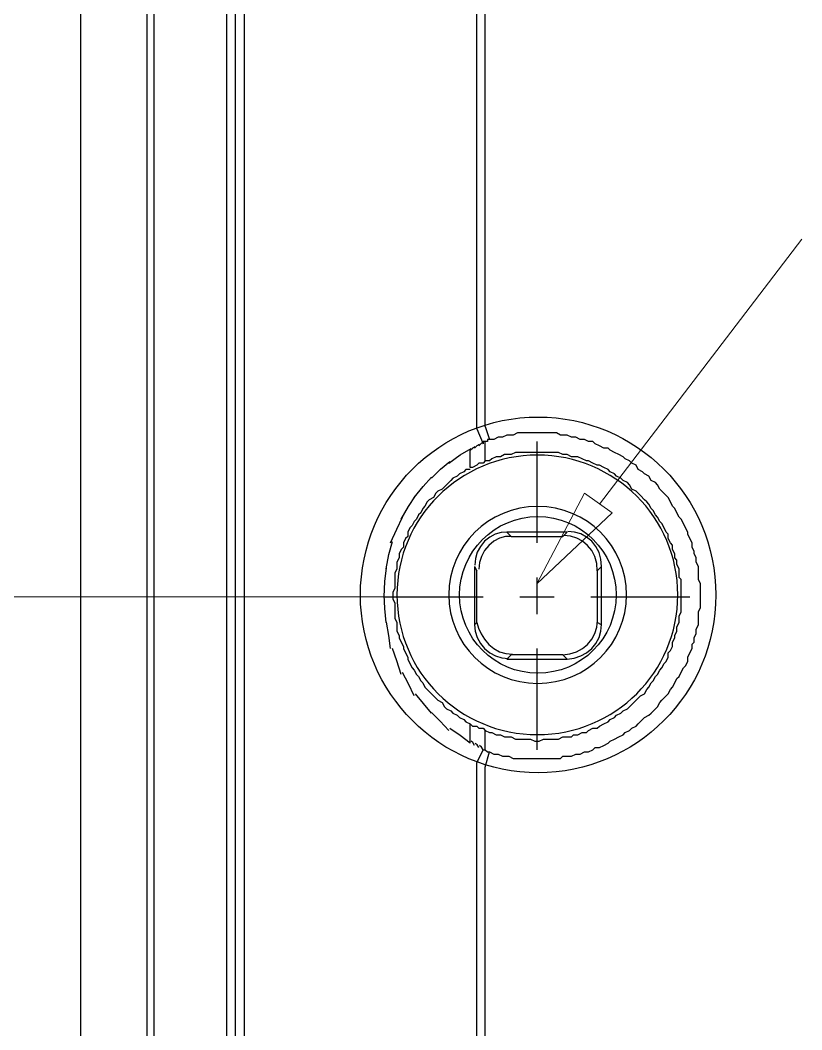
# Model space of a CAD drawing. Header units: millimetres. Extents: x 9 to 367, y 9 to 251.
# Drawn here: x 228.43 to 243.8, y 128.82 to 148.65 of the extents above; entities that cross this region are included whole.
import ezdxf

# ---------------------------------------------------------------- set-up
doc = ezdxf.new("R2010")
doc.units = ezdxf.units.MM
doc.layers.add('图层 1', color=7, linetype='Continuous')

msp = doc.modelspace()

# ---------------------------------------------------------------- linework, layer by layer
at = {"layer": '图层 1', "color": 7, "lineweight": 25}
for points in [[(229.615965, 222.503894), (229.615965, 117.051561)], [(230.928192, 117.051596), (230.928192, 222.503929)], [(231.055333, 222.503894), (231.055333, 117.051561)], [(232.494667, 117.30549), (232.494667, 222.249824)], [(232.663824, 117.64451), (232.663824, 221.953843)], [(232.833333, 221.953737), (232.833333, 117.644404)], [(237.405333, 140.631369), (237.405333, 198.924369)], [(237.57449, 140.673596), (237.57449, 198.881929)], [(237.405333, 140.631369), (237.532333, 140.335035)], [(237.57449, 140.673596), (237.659157, 140.419596)], [(237.659227, 140.419667), (237.616894, 140.419667), (237.616894, 140.377333), (237.574561, 140.377333)], [(237.659227, 134.281369), (237.743894, 134.239035), (237.828561, 134.239035), (237.91358, 134.196702), (237.997894, 134.196702), (238.040228, 134.196702), (238.124894, 134.154369), (238.209914, 134.154369), (238.29458, 134.154369), (238.378894, 134.154369), (238.463561, 134.154369), (238.54858, 134.154369), (238.632894, 134.154369), (238.717561, 134.154369), (238.802227, 134.154369), (238.886894, 134.154369), (238.971914, 134.154369), (239.056228, 134.154369), (239.098561, 134.196702), (239.183228, 134.196702), (239.268247, 134.196702), (239.352914, 134.239035), (239.437227, 134.239035), (239.521894, 134.281369), (239.606914, 134.281369), (239.691228, 134.323702), (239.733561, 134.366035), (239.818227, 134.366035), (239.902894, 134.408369), (239.987914, 134.450702), (240.030247, 134.493035), (240.114561, 134.535369), (240.199228, 134.577702), (240.283894, 134.620035), (240.32658, 134.662369), (240.411247, 134.704702), (240.453227, 134.747035), (240.537894, 134.789369), (240.580227, 134.831702), (240.665247, 134.916369), (240.70758, 134.958702), (240.791894, 135.001035), (240.834228, 135.043369), (240.918894, 135.128035), (240.961227, 135.170369), (241.003561, 135.255035), (241.046247, 135.297369), (241.130561, 135.382035), (241.172894, 135.424369), (241.215228, 135.509035), (241.257561, 135.551369), (241.299894, 135.636035), (241.342228, 135.720702), (241.384914, 135.763035), (241.427247, 135.847702), (241.46958, 135.932369), (241.511561, 135.974702), (241.553894, 136.059369), (241.553894, 136.144035), (241.596227, 136.228702), (241.638561, 136.313369), (241.638561, 136.398035), (241.680894, 136.440369), (241.680894, 136.525035), (241.72358, 136.609702), (241.72358, 136.694369), (241.765914, 136.779035), (241.765914, 136.863702), (241.765914, 136.948369), (241.765914, 137.033035), (241.807894, 137.117702), (241.807894, 137.202369), (241.807894, 137.244702), (241.807894, 137.329369), (241.807894, 137.414035), (241.807894, 137.498702), (241.807894, 137.583369), (241.765914, 137.668035), (241.765914, 137.752702), (241.765914, 137.837369), (241.765914, 137.922035), (241.72358, 138.006702), (241.72358, 138.091369), (241.680894, 138.176035), (241.680894, 138.218369), (241.638561, 138.303035), (241.638561, 138.387702), (241.596227, 138.472369), (241.553894, 138.557035), (241.553894, 138.599369), (241.511561, 138.684035), (241.46958, 138.768702), (241.427247, 138.853369), (241.384914, 138.895702), (241.342228, 138.980369), (241.299894, 139.065035), (241.257561, 139.107369), (241.215228, 139.192035), (241.172894, 139.276702), (241.130561, 139.319035), (241.046247, 139.403702), (241.003561, 139.446035), (240.961227, 139.530702), (240.918894, 139.573035), (240.834228, 139.615369), (240.791894, 139.700035), (240.70758, 139.742369), (240.665247, 139.784702), (240.580227, 139.827035), (240.537894, 139.911702), (240.453227, 139.954035), (240.411247, 139.996369), (240.32658, 140.038702), (240.283894, 140.081035), (240.199228, 140.123369), (240.114561, 140.165702), (240.030247, 140.208035), (239.987914, 140.250369), (239.902894, 140.250369), (239.818227, 140.292702), (239.733561, 140.335035), (239.691228, 140.377369), (239.606914, 140.377369), (239.521894, 140.419702), (239.437227, 140.419702), (239.352914, 140.462035), (239.268247, 140.462035), (239.183228, 140.504369), (239.098561, 140.504369), (239.056228, 140.504369), (238.971914, 140.546702), (238.886894, 140.546702), (238.802227, 140.546702), (238.717561, 140.546702), (238.632894, 140.546702), (238.54858, 140.546702), (238.463561, 140.546702), (238.378894, 140.546702), (238.29458, 140.546702), (238.209914, 140.546702), (238.124894, 140.504369), (238.040228, 140.504369), (237.997894, 140.504369), (237.91358, 140.462035), (237.828561, 140.462035), (237.743894, 140.419702), (237.659227, 140.419702)], [(236.855141, 139.953894), (237.078935, 140.119038), (237.293997, 140.241055)], [(237.278192, 140.207965), (237.3323, 140.257486), (237.374501, 140.282401)], [(237.362929, 140.250369), (237.415405, 140.300728), (237.458885, 140.327274)], [(237.447702, 140.292737), (237.501324, 140.3468), (237.54648, 140.374934)], [(237.57449, 140.377298), (237.53251, 140.377298), (237.53251, 140.334965)], [(237.57449, 139.996263), (237.57449, 140.377263)], [(237.278192, 139.869333), (237.278192, 140.208)], [(237.57449, 134.704596), (237.659157, 134.662263), (237.70149, 134.662263), (237.78651, 134.619929), (237.871176, 134.619929), (237.95549, 134.577596), (238.040157, 134.577596), (238.08249, 134.577596), (238.16751, 134.535263), (238.252176, 134.535263), (238.33649, 134.535263), (238.421157, 134.535263), (238.463843, 134.535263), (238.54851, 134.492929), (238.632824, 134.492929), (238.71749, 134.535263), (238.802157, 134.535263), (238.887176, 134.535263), (238.92951, 134.535263), (239.013824, 134.535263), (239.09849, 134.577596), (239.18351, 134.577596), (239.268176, 134.577596), (239.31051, 134.619929), (239.394824, 134.619929), (239.47949, 134.662263), (239.56451, 134.662263), (239.606843, 134.704596), (239.691157, 134.746929), (239.775824, 134.746929), (239.818157, 134.789263), (239.903176, 134.831596), (239.987843, 134.873929), (240.030176, 134.916263), (240.11449, 134.958596), (240.156824, 135.000929), (240.241843, 135.043263), (240.284176, 135.085596), (240.368843, 135.127929), (240.411176, 135.170263), (240.453157, 135.212596), (240.537824, 135.297263), (240.58051, 135.339596), (240.622843, 135.381929), (240.70751, 135.424263), (240.74949, 135.508929), (240.791824, 135.551263), (240.834157, 135.635929), (240.87649, 135.678263), (240.918824, 135.762929), (240.96151, 135.805263), (241.003843, 135.889929), (241.046176, 135.932263), (241.08851, 136.016929), (241.13049, 136.059263), (241.172824, 136.143929), (241.172824, 136.228596), (241.215157, 136.270929), (241.25749, 136.355596), (241.25749, 136.440263), (241.300176, 136.524929), (241.300176, 136.567263), (241.34251, 136.651929), (241.34251, 136.736596), (241.384843, 136.821263), (241.384843, 136.863596), (241.384843, 136.948263), (241.427176, 137.032929), (241.427176, 137.117596), (241.427176, 137.202263), (241.427176, 137.286929), (241.427176, 137.329263), (241.427176, 137.413929), (241.427176, 137.498596), (241.427176, 137.583263), (241.427176, 137.667929), (241.384843, 137.710263), (241.384843, 137.794929), (241.384843, 137.879596), (241.34251, 137.964263), (241.34251, 138.048929), (241.300176, 138.091263), (241.300176, 138.175929), (241.25749, 138.260596), (241.25749, 138.345263), (241.215157, 138.387596), (241.172824, 138.472263), (241.172824, 138.556929), (241.13049, 138.599263), (241.08851, 138.683929), (241.046176, 138.768596), (241.003843, 138.810929), (240.96151, 138.895596), (240.918824, 138.937929), (240.87649, 139.022596), (240.834157, 139.064929), (240.791824, 139.149596), (240.74949, 139.191929), (240.70751, 139.234263), (240.622843, 139.318929), (240.58051, 139.361263), (240.537824, 139.403596), (240.453157, 139.445929), (240.411176, 139.530596), (240.368843, 139.572929), (240.284176, 139.615263), (240.241843, 139.657596), (240.156824, 139.699929), (240.11449, 139.742263), (240.030176, 139.784596), (239.987843, 139.826929), (239.903176, 139.869263), (239.818157, 139.911596), (239.775824, 139.911596), (239.691157, 139.953929), (239.606843, 139.996263), (239.56451, 139.996263), (239.47949, 140.038596), (239.394824, 140.080929), (239.31051, 140.080929), (239.268176, 140.080929), (239.18351, 140.123263), (239.09849, 140.123263), (239.013824, 140.165596), (238.92951, 140.165596), (238.887176, 140.165596), (238.802157, 140.165596), (238.71749, 140.165596), (238.632824, 140.165596), (238.54851, 140.165596), (238.463843, 140.165596), (238.421157, 140.165596), (238.33649, 140.165596), (238.252176, 140.165596), (238.16751, 140.165596), (238.08249, 140.123263), (238.040157, 140.123263), (237.95549, 140.123263), (237.871176, 140.080929), (237.78651, 140.080929), (237.70149, 140.038596), (237.659157, 139.996263), (237.57449, 139.996263)], [(237.278192, 139.826965), (237.193878, 139.826965), (237.151545, 139.784631), (237.066526, 139.742298), (237.024192, 139.699965), (236.939526, 139.657631), (236.897192, 139.615298), (236.812878, 139.530631), (236.770545, 139.488298), (236.727859, 139.445965), (236.643192, 139.403631), (236.600859, 139.361298), (236.558526, 139.276631), (236.474212, 139.234298), (236.431878, 139.191965), (236.389192, 139.107298), (236.346859, 139.064965), (236.304526, 138.980298), (236.262192, 138.937965), (236.219859, 138.853298), (236.177878, 138.810965), (236.135545, 138.726298), (236.093212, 138.683965), (236.050878, 138.599298), (236.050878, 138.514631), (236.008192, 138.472298), (235.965859, 138.387631), (235.965859, 138.302965), (235.923526, 138.260631), (235.881192, 138.175965), (235.881192, 138.091298), (235.838859, 138.006631), (235.838859, 137.964298), (235.838859, 137.879631), (235.796878, 137.794965), (235.796878, 137.710298), (235.796878, 137.667965), (235.796878, 137.583298), (235.796878, 137.498631), (235.754545, 137.413965), (235.754545, 137.329298), (235.754545, 137.286965), (235.796878, 137.202298), (235.796878, 137.117631), (235.796878, 137.032965), (235.796878, 136.948298), (235.796878, 136.905965), (235.838859, 136.821298), (235.838859, 136.736631), (235.838859, 136.651965), (235.881192, 136.567298), (235.881192, 136.524965), (235.923526, 136.440298), (235.965859, 136.355631), (235.965859, 136.313298), (236.008192, 136.228631), (236.050878, 136.143965), (236.050878, 136.101631), (236.093212, 136.016965), (236.135545, 135.932298), (236.177878, 135.889965), (236.219859, 135.805298), (236.262192, 135.762965), (236.304526, 135.678298), (236.346859, 135.635965), (236.389192, 135.551298), (236.431878, 135.508965), (236.474212, 135.466631), (236.558526, 135.381965), (236.600859, 135.339631), (236.643192, 135.297298), (236.727859, 135.254965), (236.770545, 135.170298), (236.812878, 135.127965), (236.897192, 135.085631), (236.939526, 135.043298), (237.024192, 135.000965), (237.066526, 134.958631), (237.151545, 134.916298), (237.193878, 134.873965), (237.278192, 134.831631)], [(236.516157, 139.657631), (236.692546, 139.83821), (236.880576, 139.98889)], [(237.57449, 139.996263), (237.53251, 139.953929), (237.447843, 139.953929), (237.40551, 139.911596), (237.32049, 139.869263), (237.278157, 139.869263)], [(236.177843, 139.276596), (236.350572, 139.497215), (236.517215, 139.67841)], [(235.923596, 138.853369), (236.064972, 139.102871), (236.20476, 139.312685)], [(235.712071, 138.387596), (235.835896, 138.655002), (235.948079, 138.892774)], [(237.997859, 138.599298), (237.886304, 138.594954), (237.771905, 138.561639), (237.66121, 138.502262), (237.560767, 138.419734), (237.477859, 138.318647), (237.416878, 138.204496), (237.379247, 138.080753), (237.366387, 137.950892)], [(238.082631, 138.514702), (237.968883, 138.512447), (237.853414, 138.480262), (237.742311, 138.421287), (237.641659, 138.338666), (237.558751, 138.237578), (237.49777, 138.123427), (237.460138, 137.999685), (237.447279, 137.869824)], [(237.997859, 138.599298), (238.082526, 138.514631)], [(239.183333, 138.599298), (237.998, 138.599298)], [(238.082631, 138.514702), (239.098631, 138.514702)], [(239.183333, 138.599298), (239.098667, 138.514631)], [(239.775894, 137.837227), (239.766044, 137.98605), (239.729901, 138.119494), (239.669482, 138.237129), (239.586805, 138.338525), (239.485718, 138.421433), (239.371567, 138.482414), (239.247824, 138.520045), (239.117964, 138.532905)], [(239.860631, 137.922), (239.848587, 138.068585), (239.811375, 138.200915), (239.750548, 138.31823), (239.667662, 138.419769), (239.566773, 138.502474), (239.452688, 138.56335), (239.32888, 138.600943), (239.19882, 138.613797)], [(235.627298, 137.879596), (235.680612, 138.158026), (235.752181, 138.416877)], [(235.584929, 137.329263), (235.599041, 137.628992), (235.630085, 137.899352)], [(237.362929, 137.922), (237.362929, 136.779)], [(237.362929, 137.922), (237.405263, 137.837333)], [(237.405333, 136.821263), (237.405333, 137.837263)], [(239.775894, 137.837227), (239.775894, 136.821227)], [(239.860631, 137.922), (239.775965, 137.837333)], [(239.860631, 136.778894), (239.860631, 137.921894)], [(235.627298, 136.821263), (235.599296, 137.097355), (235.589551, 137.366304)], [(239.098596, 136.186333), (239.239674, 136.206739), (239.369177, 136.248246), (239.48545, 136.310654), (239.586841, 136.393767), (239.6696, 136.494656), (239.730597, 136.608741), (239.768312, 136.732549), (239.781221, 136.862608)], [(235.712071, 136.313298), (235.676043, 136.571531), (235.630226, 136.83294)], [(237.362929, 136.778894), (237.405263, 136.821227)], [(237.362929, 136.778894), (237.377829, 136.650461), (237.416508, 136.527452), (237.477874, 136.413571), (237.560838, 136.312522), (237.661776, 136.229818), (237.775944, 136.168941), (237.899769, 136.131349), (238.029679, 136.118494)], [(237.405333, 136.821263), (237.442463, 136.715264), (237.492558, 136.603775), (237.55813, 136.494139), (237.641694, 136.393696), (237.742638, 136.310937), (237.856845, 136.249939), (237.980775, 136.212225), (238.110889, 136.199316)], [(239.183333, 136.101596), (239.322366, 136.12424), (239.450783, 136.16686), (239.566566, 136.229588), (239.667697, 136.312557), (239.750606, 136.41365), (239.811586, 136.52784), (239.849218, 136.651687), (239.862078, 136.781752)], [(239.860631, 136.778894), (239.775965, 136.821227)], [(235.923596, 135.805333), (235.837915, 136.069387), (235.752499, 136.31545)], [(237.997859, 136.101596), (238.082526, 136.186263)], [(237.997859, 136.101596), (239.183192, 136.101596)], [(239.098596, 136.186333), (238.082596, 136.186333)], [(239.183333, 136.101596), (239.098667, 136.186263)], [(236.177843, 135.381929), (236.064866, 135.619746), (235.948185, 135.839835)], [(236.516157, 135.043263), (236.204654, 135.419677)], [(236.855141, 134.704596), (236.689468, 134.886674), (236.51718, 135.054199)], [(237.278192, 134.450702), (237.080196, 134.603852), (236.880612, 134.743507)], [(237.278192, 134.831737), (237.320526, 134.789404), (237.405192, 134.789404), (237.447526, 134.747071), (237.532545, 134.747071), (237.574526, 134.704737)], [(237.278192, 134.450702), (237.278192, 134.831702)], [(237.57449, 134.323596), (237.57449, 134.704596)], [(237.362929, 134.408333), (237.332899, 134.465527), (237.294138, 134.491236)], [(237.447702, 134.365965), (237.415555, 134.422762), (237.374677, 134.449926)], [(237.405333, 134.069667), (237.532333, 134.323667)], [(237.532439, 134.323596), (237.501042, 134.377174), (237.459061, 134.405088)], [(237.532439, 134.323596), (237.57442, 134.323596)], [(237.57449, 134.323596), (237.616824, 134.281263), (237.659157, 134.281263)], [(237.57449, 133.984929), (237.659157, 134.281263)], [(237.405333, 120.48049), (237.405333, 134.069843)], [(237.57449, 120.522859), (237.57449, 133.984859)]]:
    msp.add_lwpolyline(points, dxfattribs=at)
at = {"layer": '图层 1', "color": 3, "lineweight": 5}
for points in [[(239.818263, 139.149631), (243.797596, 144.356631)], [(238.590772, 137.583333), (239.522106, 139.361333)], [(240.072157, 138.980333), (239.521824, 139.361333)], [(240.072157, 138.980333), (238.590843, 137.583333)], [(235.584929, 137.329263), (225.678929, 137.329263)]]:
    msp.add_lwpolyline(points, dxfattribs=at)
at = {"layer": '图层 1', "color": 1, "lineweight": 25}
for points in [[(238.590772, 140.377298), (238.590772, 138.387631)], [(238.590772, 137.710298), (238.590772, 136.990631)], [(235.584929, 137.329263), (237.532616, 137.329263)], [(238.252141, 137.329263), (238.929474, 137.329263)], [(239.649106, 137.329263), (241.596439, 137.329263)], [(238.590772, 136.313298), (238.590772, 134.323631)]]:
    msp.add_lwpolyline(points, dxfattribs=at)
at = {"layer": '图层 1', "color": 7, "lineweight": 25}
for centre, radius in [((238.613774, 137.366304), 3.493911), ((238.608658, 137.366304), 1.539169)]:
    msp.add_circle(centre, radius, dxfattribs=at)
for centre, major_axis, ratio in [((238.598957, 137.366304), (2.760133, 0), 0.994504), ((238.603684, 137.366304), (1.748543, 0), 0.994048)]:
    msp.add_ellipse(centre, major_axis=major_axis, ratio=ratio, start_param=0, end_param=6.283185, dxfattribs=at)

doc.saveas('drawing.dxf')
